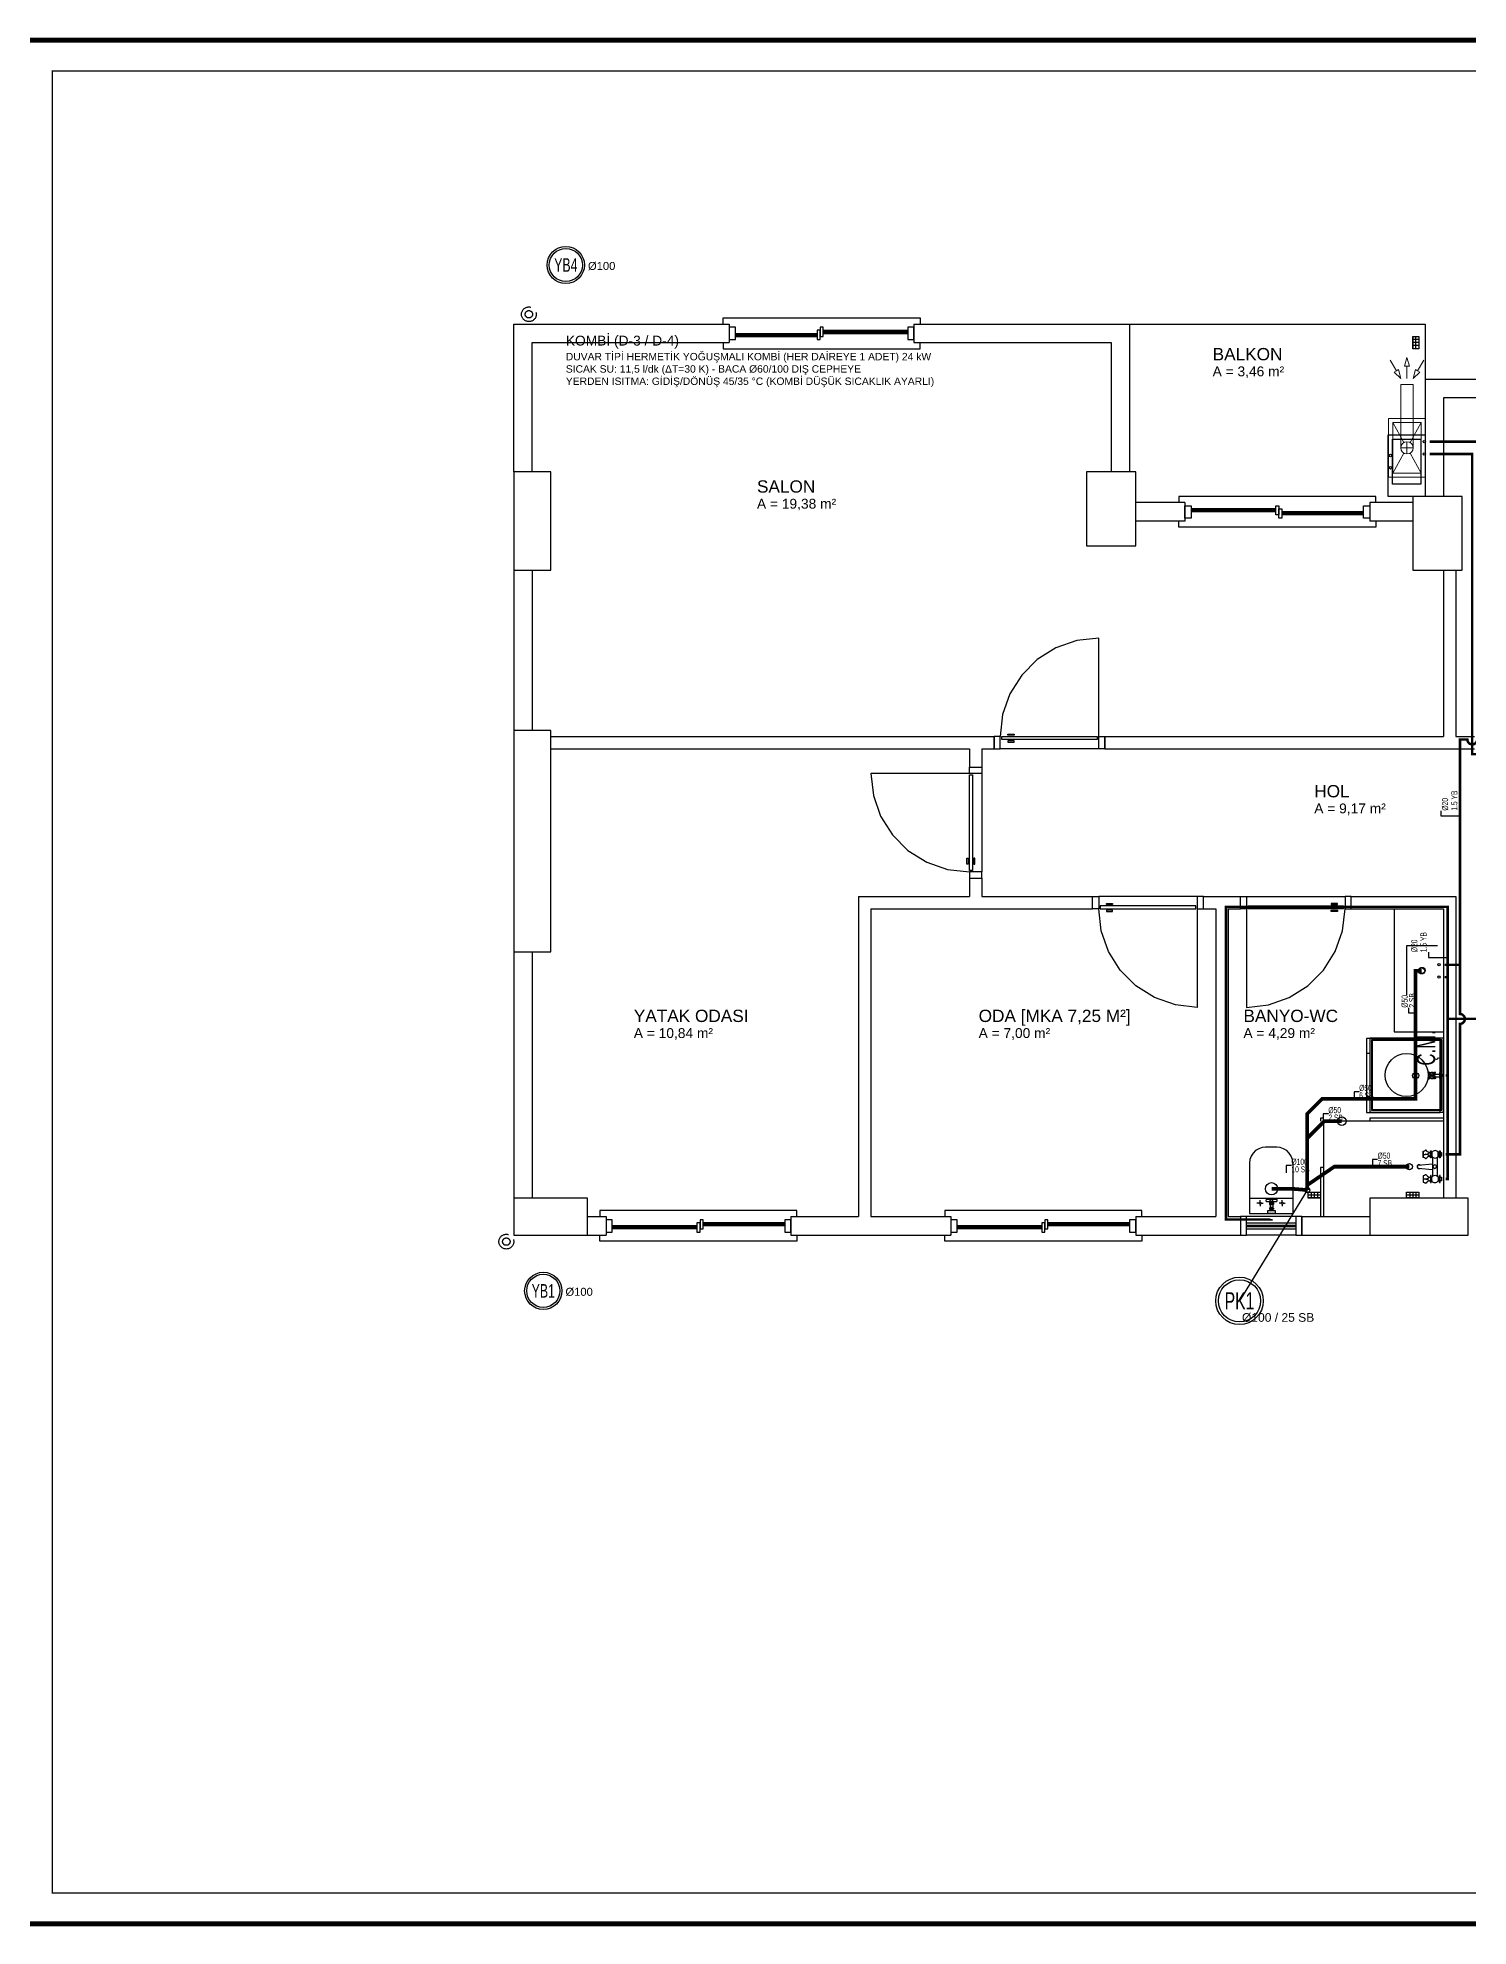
# Model space of a CAD drawing. Header units: centimetres. Extents: x -3952 to 22702, y 13298 to 16732.
# Drawn here: x 10213 to 11375, y 15028 to 16562 of the extents above; entities that cross this region are included whole.
import ezdxf
from ezdxf.enums import TextEntityAlignment as Align

# ---------------------------------------------------------------- set-up
doc = ezdxf.new("R2010")
doc.units = ezdxf.units.CM
for name, pattern in [('BASMA HATTI', [31, 25, -6]), ('DASHED', [18, 12, -6]), ('PIS', [38, 30, -8]), ('YAGMUR HATTI', [36, 30, -6])]:
    doc.linetypes.add(name, pattern=pattern)
for name, color, linetype in [('MD-YUK-BIRIMI', 7, 'Continuous'), ('MIMARI', 8, 'CONTINUOUS'), ('MIMARI-KOLON', 8, 'CONTINUOUS'), ('MIMARI-TEFRIS', 9, 'CONTINUOUS'), ('MIMARI-YAZI', 8, 'CONTINUOUS'), ('MTY-CIHAZ', 135, 'CONTINUOUS'), ('MTY-PAFTA', 7, 'CONTINUOUS'), ('MTY-PIS-SU-BORUSU', 6, 'PIS'), ('MTY-PISSU-CAP', 211, 'CONTINUOUS'), ('MTY-PISSU-KOLON', 211, 'DASHED'), ('MTY-PISSU-KOLONNO', 211, 'CONTINUOUS'), ('MTY-SICAKSU-BORU', 1, 'BASMA HATTI'), ('MTY-SOGUKSU-BORU', 5, 'CONTINUOUS'), ('MTY-TEFRIS', 15, 'CONTINUOUS'), ('MTY-TEMIZSU-CAP', 101, 'CONTINUOUS'), ('MTY-YAGMUR-BORUSU', 3, 'YAGMUR HATTI'), ('MTY-YAGMUR-BORUSU-CAP', 3, 'CONTINUOUS'), ('MTY-YAGMURSU-KOLON NO', 7, 'CONTINUOUS'), ('MTY-YUK-BIRIMI', 7, 'CONTINUOUS')]:
    doc.layers.add(name, color=color, linetype=linetype)
doc.layers.add('ROTAS-PAFTA-SINIRI', color=8, linetype='Continuous', plot=False)
doc.styles.add('ANOTATIVO', font='arial.ttf')
doc.styles.add('MTY_CAP', font='wturkce.SHX', dxfattribs={"width": 0.65, "height": 20})
doc.styles.add('MTYCAPLT', font='arial.ttf', dxfattribs={"width": 0.65, "height": 1})
doc.styles.add('ROTAS', font='arial.ttf')

# ---------------------------------------------------------------- blocks, each defined once
blk = doc.blocks.new('ROTAS_PAFTA')
blk.add_lwpolyline([(0, 0), (1, 0), (1, 1), (0, 1)], close=True)
blk = doc.blocks.new('KLOZET1')
at = {"layer": 'MTY-TEFRIS', "color": 15}
blk.add_lwpolyline([(-3.9, 11.4, 0.414214), (-4.5, 10.8), (-4.5, 10.3, 0.414214), (-3.9, 9.7), (3.9, 9.7, 0.414214), (4.5, 10.3), (4.5, 10.8, 0.414214), (3.9, 11.4)], format="xyb", close=True, dxfattribs=at)
for points in [[(3, 0), (-3, 0), (-3, 2.3), (3, 2.3)], [(-0.8, 11.5), (0.8, 11.5), (0.8, 12), (-0.8, 12)], [(-0.8, 8.9), (0.8, 8.9), (0.8, 9.7), (-0.8, 9.7)]]:
    blk.add_lwpolyline(points, close=True, dxfattribs=at)
for points in [[(-1.6, 8.6), (-1.6, 7.5)], [(-1.6, 4.4), (-1.6, 3.4)], [(-1.3, 3.2), (-1.3, 2.3), (1.4, 2.3), (1.4, 3.2)], [(-1.2, 7.2), (-1.2, 4.8)], [(1.1, 8.9), (-1.1, 8.9)], [(-1.1, 7.3), (1.1, 7.3)], [(1.1, 4.7), (-1.1, 4.7)], [(-1.1, 3.1), (1.1, 3.1)], [(-0.5, 8.6), (-0.5, 7.5)], [(-0.5, 4.4), (-0.5, 3.4)], [(0.6, 8.6), (0.6, 7.5)], [(0.6, 4.4), (0.6, 3.4)], [(1.3, 4.8), (1.3, 5.2), (1.3, 7.2)], [(1.7, 8.6), (1.7, 7.5)], [(1.7, 4.4), (1.7, 3.4)]]:
    blk.add_lwpolyline(points, dxfattribs=at)
at = {"layer": 'MTY-TEFRIS', "color": 15, "elevation": 0}
for points in [[(-1, 10.3), (-1, 10.8, -0.414214), (-0.4, 11.4)], [(1, 10.3), (1, 10.8, 0.414214), (0.4, 11.4)]]:
    blk.add_lwpolyline(points, format="xyb", dxfattribs=at)
at = {"layer": 'MTY-TEFRIS', "color": 6}
blk.add_circle((0, 20), 5, dxfattribs=at)
at = {"layer": 'MTY-TEFRIS', "color": 15}
for centre, radius, start, end in [((-1.1, 8.1), 0.734, 41.7592, 138.241), ((-1.1, 8), 0.734, 221.7593, 318.2408), ((-1.1, 4), 0.734, 41.7592, 138.241), ((-1.1, 3.8), 0.734, 221.7593, 318.2408), ((-0.4, 10.3, 0), 0.641, 179.9998, 270.0001), ((0, 8.1), 0.734, 41.7592, 138.241), ((0, 8), 0.734, 221.7593, 318.2408), ((0, 4), 0.734, 41.7592, 138.241), ((0, 3.8), 0.734, 221.7593, 318.2408), ((0.4, 10.3, 0), 0.641, 270.0001, 0), ((1.1, 8.1), 0.734, 41.7592, 138.241), ((1.1, 8), 0.734, 221.7593, 318.2408), ((1.1, 4), 0.734, 41.7592, 138.241), ((1.1, 3.8), 0.734, 221.7593, 318.2408)]:
    blk.add_arc(centre, radius, start, end, dxfattribs=at)
at = {"layer": 'MD-YUK-BIRIMI', "color": 6, "style": 'MTYCAPLT', "width": 0.65}
for tag, p in [('PSCP_001', (-1.3, 24.5)), ('PS_001', (-0.6, 19.5))]:
    blk.add_attdef(tag, p, '', height=1, dxfattribs=at)
at = {"layer": 'MD-YUK-BIRIMI', "color": 3, "style": 'MTYCAPLT', "width": 0.65}
for tag, p in [('SOCP_001', (-1.3, 1.8)), ('SO_001', (-0.7, -0.5))]:
    blk.add_attdef(tag, p, '', height=1, dxfattribs=at)
blk = doc.blocks.new('DUS TEKNESI1')
at = {"layer": 'MTY-TEFRIS'}
for points in [[(0, 18.4), (-0.6, 18.4, 0.391322), (-1.3, 17.8), (-2.2, 6.3)], [(0, 18.4), (0.6, 18.4, -0.391322), (1.3, 17.8), (2.2, 6.3)], [(-10, 13.9), (-10, 12.2, -0.146062), (-11.3, 8.9, 0.113221), (-13.3, 11.5, -0.416893), (-13.3, 12)], [(-6.7, 12, -0.17585), (-7.5, 13.9), (-12.5, 13.9, -0.17585), (-13.3, 12)], [(-12.8, 0.5), (-12.8, 0), (-10, 0), (-7.2, 0), (-7.2, 0.5, 0.153746), (-12.8, 0.5), (-10, 0.5), (-7.2, 0.5)], [(-8.6, 6.9, -0.601952), (-8.6, 1.6), (-8.6, 0.8)], [(6.7, 12, 0.17585), (7.5, 13.9), (12.5, 13.9, 0.17585), (13.3, 12)], [(8.6, 6.9, 0.601952), (8.6, 1.6), (11.4, 1.6, 0.601952), (11.4, 6.9)], [(12.8, 0.5), (12.8, 0), (10, 0), (7.2, 0), (7.2, 0.5, -0.153746), (12.8, 0.5), (10, 0.5), (7.2, 0.5)], [(10, 13.9), (10, 12.2, 0.146062), (11.3, 8.9, -0.113221), (13.3, 11.5)]]:
    blk.add_lwpolyline(points, format="xyb", dxfattribs=at)
for points in [[(-12.8, 7.5), (-10, 7.5), (-7.2, 7.5), (-7.2, 8), (-10, 8), (-12.8, 8)], [(-8.6, 0), (-8.6, -1), (-11.4, -1), (-11.4, 0)], [(12.8, 7.5), (10, 7.5), (7.2, 7.5), (7.2, 8), (10, 8), (12.8, 8)], [(11.4, 0), (11.4, -1), (8.6, -1), (8.6, 0)]]:
    blk.add_lwpolyline(points, close=True, dxfattribs=at)
for points in [[(-11.6, 9.5), (-11.6, 8)], [(-11.4, 7.5), (-11.4, 6.9), (-8.6, 6.9)], [(-8.6, 1.6), (-11.4, 1.6), (-11.4, 0.8)], [(-8.6, 7.5), (-8.6, 6.9)], [(-8.4, 9.5), (-8.4, 8)], [(7.8, 6.3), (-7.8, 6.3)], [(-7.8, 2.3), (7.8, 2.3)], [(8.4, 9.5), (8.4, 8)], [(11.4, 7.5), (11.4, 6.9), (8.6, 6.9)], [(8.6, 7.5), (8.6, 6.9)], [(8.6, 1.6), (8.6, 0.8)], [(11.4, 1.6), (11.4, 0.8)], [(11.6, 9.5), (11.6, 8)]]:
    blk.add_lwpolyline(points, dxfattribs=at)
at = {"layer": 'MTY-TEFRIS', "color": 6}
blk.add_circle((0, 25), 2.5, dxfattribs=at)
at = {"layer": 'MTY-TEFRIS'}
for centre, radius, start, end in [((0, 17.2), 1.6, 330.6975, 209.3026), ((-10, 4.3), 2.96, 117.9084, 242.0919), ((-10, 2.2), 11.8, 79.4131, 100.5868), ((-3.8, 12.8), 6.25, 185.208, 218.4476), ((-2, 5.9), 7.27, 130.2551, 156.0938), ((-6.9, 11.7), 0.344, 310.5655, 41.0891), ((0, 4.3), 1.37, 90.0002, 270.0001), ((0, 4.3), 1.37, 270.0001, 90.0002), ((6.9, 11.7), 0.344, 138.9108, 229.4346), ((2, 5.9), 7.27, 23.9063, 49.7447), ((10, 2.2), 11.8, 79.4131, 100.5868), ((3.8, 12.8), 6.25, 321.5525, 354.7921), ((13.1, 11.7), 0.344, 310.5655, 41.0891)]:
    blk.add_arc(centre, radius, start, end, dxfattribs=at)
at = {"layer": 'MD-YUK-BIRIMI', "color": 6, "style": 'MTYCAPLT', "width": 0.65}
for tag, p in [('PSCP_001', (-1.3, 27)), ('PS_001', (-0.6, 24.5))]:
    blk.add_attdef(tag, p, '', height=1, dxfattribs=at)
at = {"layer": 'MD-YUK-BIRIMI', "color": 3, "style": 'MTYCAPLT', "width": 0.65}
for tag, p in [('SO_001', (-10.7, -0.5)), ('SOCP_001', (-11.3, -1.5))]:
    blk.add_attdef(tag, p, '', height=1, dxfattribs=at)
at = {"layer": 'MD-YUK-BIRIMI', "color": 1, "style": 'MTYCAPLT', "width": 0.65}
for tag, p in [('SC_001', (9.4, -0.5)), ('SCCP_001', (8.7, -1.5))]:
    blk.add_attdef(tag, p, '', height=1, dxfattribs=at)
blk = doc.blocks.new('LAVABO1')
at = {"layer": 'MTY-TEFRIS', "color": 6}
blk.add_circle((0, 15), 2.5, dxfattribs=at)
at = {"layer": 'MTY-TEFRIS', "color": 3, "ltscale": 10}
blk.add_circle((-5, 1), 1, dxfattribs=at)
at = {"layer": 'MTY-TEFRIS', "color": 1, "ltscale": 10}
blk.add_circle((5, 1), 1, dxfattribs=at)
at = {"layer": 'MD-YUK-BIRIMI', "color": 6, "style": 'MTYCAPLT', "width": 0.65}
for tag, p in [('PSCP_001', (-1.3, 17)), ('PS_001', (-0.6, 14.5))]:
    blk.add_attdef(tag, p, '', height=1, dxfattribs=at)
at = {"layer": 'MD-YUK-BIRIMI', "color": 3, "style": 'MTYCAPLT', "width": 0.65}
for tag, p in [('SOCP_001', (-6.3, -0.5)), ('SO_001', (-5.7, 0.5))]:
    blk.add_attdef(tag, p, '', height=1, dxfattribs=at)
at = {"layer": 'MD-YUK-BIRIMI', "color": 1, "style": 'MTYCAPLT', "width": 0.65}
for tag, p in [('SCCP_001', (3.7, -0.5)), ('SC_001', (4.4, 0.5))]:
    blk.add_attdef(tag, p, '', height=1, dxfattribs=at)
blk = doc.blocks.new('CAMASIR MAKINASI1')
at = {"layer": 'MTY-TEFRIS'}
for p, q in [((-0.9, 0), (-0.9, -1.5)), ((-0.9, -1.5), (1.1, -1.5)), ((1.1, -1.5), (1.1, 0))]:
    blk.add_line(p, q, dxfattribs=at)
for points in [[(-30, 0), (30, 0), (30, 60), (-30, 60)], [(2.5, 0.4), (2.5, 0), (-2.5, 0), (-2.5, 0.4)]]:
    blk.add_lwpolyline(points, close=True, dxfattribs=at)
for points in [[(-1.8, 8.2, 0.414214), (-1.4, 8.2), (-1.3, 8.2, 0.414214), (-1.3, 8.7), (-2.1, 9.4, 0.414214), (-2.5, 9.4), (-2.6, 9.3, 0.414214), (-2.6, 8.9)], [(-1.8, 5.3, -0.414214), (-1.4, 5.3), (-1.3, 5.2, -0.414214), (-1.3, 4.8), (-2.1, 4, -0.414214), (-2.5, 4), (-2.6, 4.1, -0.414214), (-2.6, 4.6)], [(1.5, 8.7, 0.414214), (1.5, 8.2), (1.6, 8.2, 0.414214), (2, 8.2), (2.8, 8.9, 0.414214), (2.8, 9.3), (2.7, 9.4, 0.414214), (2.3, 9.4)], [(1.5, 4.8, -0.414214), (1.5, 5.2), (1.6, 5.3, -0.414214), (2, 5.3), (2.8, 4.6, -0.414214), (2.8, 4.1), (2.7, 4, -0.414214), (2.3, 4)]]:
    blk.add_lwpolyline(points, format="xyb", close=True, dxfattribs=at)
for points in [[(-1.5, 8.1), (-1.1, 7.7)], [(-1.5, 5.3), (-1.1, 5.7)], [(-1.3, 8.3), (-0.9, 7.9)], [(-1.3, 5.2), (-0.9, 5.6)], [(-0.9, 4.4), (-0.9, 0.4)], [(1.5, 8.3), (1.1, 7.9)], [(1.5, 5.2), (1.1, 5.6)], [(1.1, 4.4), (1.1, 0.4)], [(1.6, 8.1), (1.3, 7.7)], [(1.6, 5.3), (1.3, 5.7)]]:
    blk.add_lwpolyline(points, dxfattribs=at)
at = {"layer": 'MTY-TEFRIS', "color": 6}
blk.add_circle((0, 20), 2.5, dxfattribs=at)
at = {"layer": 'MTY-TEFRIS'}
for radius in [1.54, 0.581]:
    blk.add_circle((0.1, 6.7), radius, dxfattribs=at)
for start, end in [(143.134, 216.8657), (53.1342, 126.866), (233.1342, 306.8659), (323.1339, 36.8659)]:
    blk.add_arc((0.1, 6.7), 2.51, start, end, dxfattribs=at)
at = {"layer": 'MD-YUK-BIRIMI', "color": 6, "style": 'MTYCAPLT', "width": 0.65}
for tag, p in [('PSCP_001', (-1.3, 22)), ('PS_001', (-0.6, 19.5))]:
    blk.add_attdef(tag, p, '', height=1, dxfattribs=at)
at = {"layer": 'MD-YUK-BIRIMI', "color": 3, "style": 'MTYCAPLT', "width": 0.65}
for tag, p in [('SO_001', (-0.7, -0.5)), ('SOCP_001', (-1.2, -2))]:
    blk.add_attdef(tag, p, '', height=1, dxfattribs=at)
at = {"layer": 'MTY-TEFRIS', "color": 15, "style": 'MTYCAPLT', "width": 0.65}
blk.add_text('Ç.M.', height=15, dxfattribs=at).set_placement((8.1, 11.6), align=Align.MIDDLE_LEFT)
blk = doc.blocks.new('YER SUZGECI DN501')
at = {"layer": 'MTY-TEFRIS', "color": 6}
blk.add_circle((0, 0), 3.5, dxfattribs=at)
at = {"layer": 'MD-YUK-BIRIMI', "color": 6, "style": 'MTYCAPLT', "width": 0.65}
for tag, p in [('PSCP_001', (-1.3, 0.7)), ('PS_001', (-0.6, -0.5))]:
    blk.add_attdef(tag, p, '', height=1, dxfattribs=at)
blk = doc.blocks.new('KOMBI1')
at = {"layer": 'MTY-TEFRIS', "color": 1, "lineweight": 20, "ltscale": 40}
for p, q in [((19.5, 17.5), (3.4, 26.6)), ((23.9, 20), (23.9, 10)), ((44.4, 26.6), (28.2, 17.5)), ((19.5, 12.5), (3.4, 3.4)), ((18.9, 15), (28.9, 15)), ((44.4, 3.4), (28.2, 12.5))]:
    blk.add_line(p, q, dxfattribs=at)
at = {"layer": 'MTY-TEFRIS', "color": 7, "lineweight": 20, "ltscale": 40}
for p, q in [((23.9, 20), (75.3, 20)), ((75.3, 20), (75.3, 10)), ((85.4, 25.3), (80.3, 20)), ((87.4, 21.8), (80.3, 20)), ((86.4, 23.6), (85.4, 25.3)), ((95, 28.6), (86.4, 23.6)), ((86.4, 23.6), (87.4, 21.8)), ((90.3, 15), (90.3, 17)), ((90.3, 17), (97.3, 15)), ((23.9, 10), (75.3, 10)), ((80.3, 15), (90.3, 15)), ((87.4, 8.2), (80.3, 10)), ((85.4, 4.7), (80.3, 10)), ((86.4, 6.5), (85.4, 4.7)), ((86.4, 6.5), (87.4, 8.2)), ((95, 1.4), (86.4, 6.5)), ((90.3, 15), (90.3, 13)), ((90.3, 13), (97.3, 15))]:
    blk.add_line(p, q, dxfattribs=at)
blk.add_lwpolyline([(0, 0), (47.8, 0), (47.8, 30), (0, 30)], close=True, dxfattribs=at)
at = {"layer": 'MTY-TEFRIS', "color": 1, "lineweight": 20, "ltscale": 40}
blk.add_lwpolyline([(3.4, 3.4), (44.4, 3.4), (44.4, 26.6), (3.4, 26.6)], close=True, dxfattribs=at)
at = {"layer": 'MTY-TEFRIS', "color": 7, "lineweight": 20, "ltscale": 40}
blk.add_circle((23.9, 15), 5, dxfattribs=at)
at = {"layer": 'MTY-TEFRIS', "color": 3, "ltscale": 10}
blk.add_circle((18.9, 1), 1, dxfattribs=at)
at = {"layer": 'MTY-TEFRIS', "color": 1, "ltscale": 10}
blk.add_circle((28.9, 1), 1, dxfattribs=at)
at = {"layer": 'MD-YUK-BIRIMI', "color": 3, "style": 'MTYCAPLT', "width": 0.65}
for tag, p in [('SOCP_001', (17.6, -0.5)), ('SO_001', (18.2, 0.5))]:
    blk.add_attdef(tag, p, '', height=1, dxfattribs=at)
at = {"layer": 'MD-YUK-BIRIMI', "color": 1, "style": 'MTYCAPLT', "width": 0.65}
for tag, p in [('SCCP_001', (27.6, -0.5)), ('SC_001', (28.3, 0.5))]:
    blk.add_attdef(tag, p, '', height=1, dxfattribs=at)
blk = doc.blocks.new('MTY-PIS SU CAP SB')
at = {"layer": 'MTY-PISSU-CAP'}
for p, q in [((0.83, 1.17), (0, 1.17)), ((0, 1.17), (0, 0))]:
    blk.add_line(p, q, dxfattribs=at)
at = {"layer": 'MTY-PISSU-CAP', "style": 'MTY_CAP', "width": 0.65}
blk.add_attdef('PSCP_001', (0.83, 1.29), '', height=1, dxfattribs=at)
at = {"layer": 'MTY-YUK-BIRIMI', "color": 211, "style": 'MTY_CAP', "width": 0.65}
blk.add_attdef('PS_001', (0.83, 0.07), '', height=1, dxfattribs=at)
blk = doc.blocks.new('MTY-PIS SU KOLON')
at = {"layer": 'MTY-PISSU-KOLON', "linetype": 'Continuous', "lineweight": -3}
blk.add_hatch(color=256, dxfattribs=at).paths.add_polyline_path([(-2.7, -0.1, 0.848135), (0, -0.1, -0.848135), (2.7, -0.1, 0.414214), (0, 2.6, 0.414214)])
blk.add_circle((0, 0), 3.5, dxfattribs=at)
blk = doc.blocks.new('MTY-KOLON NO PIS SU')
at = {"color": 6, "linetype": 'Continuous', "ltscale": 100}
blk.add_circle((0, 0), 27.5, dxfattribs=at)
at = {"color": 7, "linetype": 'Continuous', "ltscale": 100}
blk.add_circle((0, 0), 24.5, dxfattribs=at)
at = {"style": 'ANOTATIVO', "width": 0.65}
blk.add_attdef('K', text='', height=20, dxfattribs=at).set_placement((0, 0), align=Align.MIDDLE_CENTER)
blk = doc.blocks.new('MTY-TEMIZ SU CAP MB')
at = {"layer": 'MTY-TEMIZSU-CAP'}
for p, q in [((0.83, 3.1), (0, 3.1)), ((0, 3.1), (0, 0))]:
    blk.add_line(p, q, dxfattribs=at)
at = {"layer": 'MTY-TEMIZSU-CAP', "style": 'MTY_CAP', "width": 0.65}
for tag, p in [('SOCP_001', (0.83, 4.92)), ('SCCP_001', (0.83, 1.92))]:
    blk.add_attdef(tag, p, '', height=1, dxfattribs=at)
at = {"layer": 'MTY-YUK-BIRIMI', "color": 101, "style": 'MTY_CAP', "width": 0.65}
for tag, p in [('SO_001', (0.83, 3.42)), ('SC_001', (0.83, 0.42))]:
    blk.add_attdef(tag, p, '', height=1, dxfattribs=at)
blk = doc.blocks.new('MTY-KOLON NO YAGMUR')
at = {"layer": 'MTY-YAGMURSU-KOLON NO', "linetype": 'Continuous', "ltscale": 100}
blk.add_circle((0, 0), 27.5, dxfattribs=at)
at = {"layer": 'MTY-YAGMURSU-KOLON NO', "color": 7, "linetype": 'Continuous', "ltscale": 100}
blk.add_circle((0, 0), 24.5, dxfattribs=at)
at = {"style": 'ANOTATIVO', "width": 0.65}
blk.add_attdef('K', text='', height=20, dxfattribs=at).set_placement((0, 0), align=Align.MIDDLE_CENTER)

msp = doc.modelspace()

# ---------------------------------------------------------------- linework, layer by layer
at = {"layer": 'MIMARI'}
for p, q in [((10599.7, 16209.4), (10599.7, 16329.4)), ((10599.7, 16329.4), (10774.7, 16329.4)), ((10774.7, 16329.4), (10774.7, 16314.4)), ((10779.7, 16321.9), (10846, 16321.9)), ((10851, 16324.4), (10919.7, 16324.4)), ((10851, 16323.4), (10919.7, 16323.4)), ((10851, 16322.9), (10919.7, 16322.9)), ((10851, 16321.9), (10919.7, 16321.9)), ((10924.7, 16329.4), (11099.7, 16329.4)), ((10924.7, 16329.4), (10924.7, 16314.4)), ((11099.7, 16329.4), (11099.7, 16209.4)), ((10614.7, 16209.4), (10614.7, 16314.4)), ((10614.7, 16314.4), (10774.7, 16314.4)), ((10779.7, 16320.9), (10846, 16320.9)), ((10779.7, 16320.4), (10846, 16320.4)), ((10779.7, 16319.4), (10846, 16319.4)), ((10924.7, 16314.4), (11084.7, 16314.4)), ((11084.7, 16314.4), (11084.7, 16209.4)), ((11334.5, 16316.9), (11330, 16316.9)), ((11334.5, 16314.4), (11330, 16314.4)), ((11334.5, 16311.9), (11330, 16311.9)), ((11332.2, 16309.4), (11332.2, 16319.4)), ((11334.5, 16319.4), (11334.5, 16309.4)), ((11454.7, 16284.4), (11339.7, 16284.4)), ((11339.7, 16284.4), (11339.7, 16189.4)), ((11454.7, 16269.4), (11354.7, 16269.4)), ((11354.7, 16269.4), (11354.7, 16189.4)), ((11144.7, 16184.4), (11104.7, 16184.4)), ((11144.7, 16184.4), (11144.7, 16169.4)), ((11329.7, 16184.4), (11294.7, 16184.4)), ((11294.7, 16184.4), (11294.7, 16169.4)), ((11144.7, 16169.4), (11104.7, 16169.4)), ((11218.5, 16179.4), (11149.7, 16179.4)), ((11218.5, 16178.4), (11149.7, 16178.4)), ((11218.5, 16177.9), (11149.7, 16177.9)), ((11218.5, 16176.9), (11149.7, 16176.9)), ((11289.7, 16176.9), (11223.5, 16176.9)), ((11289.7, 16175.9), (11223.5, 16175.9)), ((11289.7, 16175.4), (11223.5, 16175.4)), ((11289.7, 16174.4), (11223.5, 16174.4)), ((11329.7, 16169.4), (11294.7, 16169.4)), ((10599.7, 16129.4), (10599.7, 15999.4)), ((10614.7, 16129.4), (10614.7, 15999.4)), ((11354.7, 16129.4), (11354.7, 15994.4)), ((11364.7, 16129.4), (11364.7, 15994.4)), ((11074.7, 15994.4), (11074.7, 16074.4)), ((10629.7, 15994.4), (10989.7, 15994.4)), ((10629.7, 15984.4), (10969.7, 15984.4)), ((10969.7, 15984.4), (10969.7, 15969.4)), ((10979.7, 15984.4), (10989.7, 15984.4)), ((10979.7, 15984.4), (10979.7, 15969.4)), ((10989.7, 15984.4), (10989.7, 15994.4)), ((11074.7, 15984.4), (10994.7, 15984.4)), ((11079.7, 15994.4), (11354.7, 15994.4)), ((11079.7, 15984.4), (11079.7, 15994.4)), ((11079.7, 15984.4), (11379.7, 15984.4)), ((11364.7, 15994.4), (11379.7, 15994.4)), ((10969.7, 15969.4), (10979.7, 15969.4)), ((10969.7, 15964.4), (10889.7, 15964.4)), ((10979.7, 15964.4), (10979.7, 15884.4)), ((10969.7, 15879.4), (10969.7, 15864.4)), ((10969.7, 15879.4), (10979.7, 15879.4)), ((10979.7, 15879.4), (10979.7, 15864.4)), ((10879.7, 15864.4), (10969.7, 15864.4)), ((10879.7, 15864.4), (10879.7, 15604.4)), ((10979.7, 15864.4), (11069.7, 15864.4)), ((11069.7, 15854.4), (11069.7, 15864.4)), ((11154.7, 15864.4), (11074.7, 15864.4)), ((11159.7, 15864.4), (11189.7, 15864.4)), ((11159.7, 15854.4), (11159.7, 15864.4)), ((11189.7, 15854.4), (11189.7, 15864.4)), ((11194.7, 15864.4), (11274.7, 15864.4)), ((11279.7, 15864.4), (11364.7, 15864.4)), ((11279.7, 15854.4), (11279.7, 15864.4)), ((11364.7, 15864.4), (11364.7, 15619.4)), ((10889.7, 15854.4), (11069.7, 15854.4)), ((10889.7, 15854.4), (10889.7, 15604.4)), ((11154.7, 15854.4), (11154.7, 15774.4)), ((11159.7, 15854.4), (11169.7, 15854.4)), ((11169.7, 15854.4), (11169.7, 15604.4)), ((11179.7, 15854.4), (11189.7, 15854.4)), ((11179.7, 15854.4), (11179.7, 15604.4)), ((11194.7, 15854.4), (11194.7, 15774.4)), ((11279.7, 15854.4), (11354.7, 15854.4)), ((11354.7, 15854.4), (11354.7, 15619.4)), ((10599.7, 15819.4), (10599.7, 15619.4)), ((10614.7, 15819.4), (10614.7, 15619.4)), ((11244.7, 15624.2), (11254.7, 15624.2)), ((11254.7, 15621.9), (11244.7, 15621.9)), ((11247.2, 15624.2), (11247.2, 15619.7)), ((11249.7, 15624.2), (11249.7, 15619.7)), ((11252.2, 15624.2), (11252.2, 15619.7)), ((11324.7, 15624.2), (11334.7, 15624.2)), ((11334.7, 15621.9), (11324.7, 15621.9)), ((11327.2, 15624.2), (11327.2, 15619.7)), ((11329.7, 15624.2), (11329.7, 15619.7)), ((11332.2, 15624.2), (11332.2, 15619.7)), ((10659.7, 15604.4), (10674.7, 15604.4)), ((10674.7, 15604.4), (10674.7, 15589.4)), ((10824.7, 15604.4), (10879.7, 15604.4)), ((10824.7, 15604.4), (10824.7, 15589.4)), ((10889.7, 15604.4), (10954.7, 15604.4)), ((10954.7, 15604.4), (10954.7, 15589.4)), ((11104.7, 15604.4), (11169.7, 15604.4)), ((11104.7, 15604.4), (11104.7, 15589.4)), ((11179.7, 15604.4), (11189.7, 15604.4)), ((11189.7, 15604.4), (11189.7, 15589.4)), ((11234.7, 15604.4), (11194.7, 15604.4)), ((11239.7, 15604.4), (11294.7, 15604.4)), ((11239.7, 15604.4), (11239.7, 15589.4)), ((10659.7, 15589.4), (10674.7, 15589.4)), ((10748.5, 15596.9), (10679.7, 15596.9)), ((10748.5, 15595.9), (10679.7, 15595.9)), ((10748.5, 15595.4), (10679.7, 15595.4)), ((10748.5, 15594.4), (10679.7, 15594.4)), ((10819.7, 15599.4), (10753.5, 15599.4)), ((10819.7, 15598.4), (10753.5, 15598.4)), ((10819.7, 15597.9), (10753.5, 15597.9)), ((10819.7, 15596.9), (10753.5, 15596.9)), ((10824.7, 15589.4), (10954.7, 15589.4)), ((11028.5, 15596.9), (10959.7, 15596.9)), ((11028.5, 15595.9), (10959.7, 15595.9)), ((11028.5, 15595.4), (10959.7, 15595.4)), ((11028.5, 15594.4), (10959.7, 15594.4)), ((11099.7, 15599.4), (11033.5, 15599.4)), ((11099.7, 15598.4), (11033.5, 15598.4)), ((11099.7, 15597.9), (11033.5, 15597.9)), ((11099.7, 15596.9), (11033.5, 15596.9)), ((11104.7, 15589.4), (11189.7, 15589.4)), ((11194.7, 15599.4), (11234.7, 15599.4)), ((11194.7, 15597.4), (11234.7, 15597.4)), ((11194.7, 15596.4), (11234.7, 15596.4)), ((11194.7, 15594.4), (11234.7, 15594.4)), ((11234.7, 15589.4), (11194.7, 15589.4)), ((11239.7, 15589.4), (11294.7, 15589.4))]:
    msp.add_line(p, q, dxfattribs=at)
for points in [[(10769.7, 16329.4), (10769.7, 16334.4), (10929.7, 16334.4), (10929.7, 16329.4)], [(10774.7, 16326.9), (10774.7, 16316.9), (10779.7, 16316.9), (10779.7, 16326.9), (10774.7, 16326.9)], [(10846, 16324.4), (10846, 16316.9), (10848.5, 16316.9), (10848.5, 16324.4), (10846, 16324.4)], [(10848.5, 16326.9), (10848.5, 16319.4), (10851, 16319.4), (10851, 16326.9), (10848.5, 16326.9)], [(10919.7, 16326.9), (10919.7, 16316.9), (10924.7, 16316.9), (10924.7, 16326.9), (10919.7, 16326.9)], [(11099.7, 16329.4), (11339.7, 16329.4), (11339.7, 16284.4)], [(10769.7, 16314.4), (10769.7, 16309.4), (10929.7, 16309.4), (10929.7, 16314.4)], [(11334.7, 16309.4), (11329.7, 16309.4), (11329.7, 16319.4), (11334.7, 16319.4), (11334.7, 16309.4)], [(11330, 16309.4), (11330, 16319.4)], [(11309.7, 16239.4), (11339.7, 16239.4), (11339.7, 16189.4), (11309.7, 16189.4), (11309.7, 16239.4)], [(11313.2, 16235.9), (11336.2, 16235.9), (11336.2, 16199.4), (11313.2, 16199.4), (11313.2, 16235.9)], [(11299.7, 16184.4), (11299.7, 16189.4), (11139.7, 16189.4), (11139.7, 16184.4)], [(11299.7, 16169.4), (11299.7, 16164.4), (11139.7, 16164.4), (11139.7, 16169.4)], [(11149.7, 16181.9), (11149.7, 16171.9), (11144.7, 16171.9), (11144.7, 16181.9), (11149.7, 16181.9)], [(11221, 16181.9), (11221, 16174.4), (11218.5, 16174.4), (11218.5, 16181.9), (11221, 16181.9)], [(11223.5, 16179.4), (11223.5, 16171.9), (11221, 16171.9), (11221, 16179.4), (11223.5, 16179.4)], [(11294.7, 16181.9), (11294.7, 16171.9), (11289.7, 16171.9), (11289.7, 16181.9), (11294.7, 16181.9)], [(11074.7, 16074.4), (11056.9, 16072.4), (11040, 16066.5), (11024.8, 16057), (11012.2, 16044.3), (11002.6, 16029.1), (10996.7, 16012.2), (10994.7, 15994.4)], [(10599.7, 15999.4), (10599.7, 15819.4), (10629.7, 15819.4), (10629.7, 15999.4), (10599.7, 15999.4)], [(10989.7, 15994.4), (10989.7, 15984.4), (10994.7, 15984.4), (10994.7, 15994.4), (10989.7, 15994.4)], [(11073.5, 15991.9), (10996, 15991.9), (10996, 15994.4), (11073.5, 15994.4), (11073.5, 15991.9)], [(11006, 15996.4), (11006, 15995.4), (11001, 15995.4), (11001, 15996.4), (11006, 15996.4)], [(11006, 15989.9), (11006, 15990.9), (11001, 15990.9), (11001, 15989.9), (11006, 15989.9)], [(11079.7, 15994.4), (11079.7, 15984.4), (11074.7, 15984.4), (11074.7, 15994.4), (11079.7, 15994.4)], [(10969.7, 15969.4), (10979.7, 15969.4), (10979.7, 15964.4), (10969.7, 15964.4), (10969.7, 15969.4)], [(10889.7, 15964.4), (10891.7, 15946.6), (10897.6, 15929.7), (10907.2, 15914.6), (10919.8, 15901.9), (10935, 15892.4), (10951.9, 15886.4), (10969.7, 15884.4)], [(10972.2, 15963.2), (10972.2, 15885.7), (10969.7, 15885.7), (10969.7, 15963.2), (10972.2, 15963.2)], [(10967.7, 15895.7), (10968.7, 15895.7), (10968.7, 15890.7), (10967.7, 15890.7), (10967.7, 15895.7)], [(10974.2, 15895.7), (10973.2, 15895.7), (10973.2, 15890.7), (10974.2, 15890.7), (10974.2, 15895.7)], [(10969.7, 15879.4), (10979.7, 15879.4), (10979.7, 15884.4), (10969.7, 15884.4), (10969.7, 15879.4)], [(11069.7, 15854.4), (11069.7, 15864.4), (11074.7, 15864.4), (11074.7, 15854.4), (11069.7, 15854.4)], [(11159.7, 15854.4), (11159.7, 15864.4), (11154.7, 15864.4), (11154.7, 15854.4), (11159.7, 15854.4)], [(11189.7, 15854.4), (11189.7, 15864.4), (11194.7, 15864.4), (11194.7, 15854.4), (11189.7, 15854.4)], [(11279.7, 15854.4), (11279.7, 15864.4), (11274.7, 15864.4), (11274.7, 15854.4), (11279.7, 15854.4)], [(11154.7, 15774.4), (11136.9, 15776.4), (11120, 15782.4), (11104.8, 15791.9), (11092.2, 15804.6), (11082.6, 15819.7), (11076.7, 15836.6), (11074.7, 15854.4)], [(11153.5, 15856.9), (11076, 15856.9), (11076, 15854.4), (11153.5, 15854.4), (11153.5, 15856.9)], [(11086, 15858.9), (11086, 15857.9), (11081, 15857.9), (11081, 15858.9), (11086, 15858.9)], [(11086, 15852.4), (11086, 15853.4), (11081, 15853.4), (11081, 15852.4), (11086, 15852.4)], [(11194.7, 15774.4), (11212.5, 15776.4), (11229.4, 15782.4), (11244.6, 15791.9), (11257.3, 15804.6), (11266.8, 15819.7), (11272.7, 15836.6), (11274.7, 15854.4)], [(11196, 15856.9), (11273.5, 15856.9), (11273.5, 15854.4), (11196, 15854.4), (11196, 15856.9)], [(11263.5, 15858.9), (11263.5, 15857.9), (11268.5, 15857.9), (11268.5, 15858.9), (11263.5, 15858.9)], [(11263.5, 15852.4), (11263.5, 15853.4), (11268.5, 15853.4), (11268.5, 15852.4), (11263.5, 15852.4)], [(11254.7, 15624.4), (11254.7, 15619.4), (11244.7, 15619.4), (11244.7, 15624.4), (11254.7, 15624.4)], [(11254.7, 15619.7), (11244.7, 15619.7)], [(11334.7, 15624.4), (11334.7, 15619.4), (11324.7, 15619.4), (11324.7, 15624.4), (11334.7, 15624.4)], [(11334.7, 15619.7), (11324.7, 15619.7)], [(10829.7, 15604.4), (10829.7, 15609.4), (10669.7, 15609.4), (10669.7, 15604.4)], [(10679.7, 15591.9), (10679.7, 15601.9), (10674.7, 15601.9), (10674.7, 15591.9), (10679.7, 15591.9)], [(10753.5, 15594.4), (10753.5, 15601.9), (10751, 15601.9), (10751, 15594.4), (10753.5, 15594.4)], [(10824.7, 15591.9), (10824.7, 15601.9), (10819.7, 15601.9), (10819.7, 15591.9), (10824.7, 15591.9)], [(11109.7, 15604.4), (11109.7, 15609.4), (10949.7, 15609.4), (10949.7, 15604.4)], [(10959.7, 15591.9), (10959.7, 15601.9), (10954.7, 15601.9), (10954.7, 15591.9), (10959.7, 15591.9)], [(11033.5, 15594.4), (11033.5, 15601.9), (11031, 15601.9), (11031, 15594.4), (11033.5, 15594.4)], [(11104.7, 15591.9), (11104.7, 15601.9), (11099.7, 15601.9), (11099.7, 15591.9), (11104.7, 15591.9)], [(11189.7, 15604.4), (11189.7, 15589.4), (11194.7, 15589.4), (11194.7, 15604.4), (11189.7, 15604.4)], [(11234.7, 15604.4), (11234.7, 15589.4), (11239.7, 15589.4), (11239.7, 15604.4), (11234.7, 15604.4)], [(10829.7, 15589.4), (10829.7, 15584.4), (10669.7, 15584.4), (10669.7, 15589.4)], [(10751, 15591.9), (10751, 15599.4), (10748.5, 15599.4), (10748.5, 15591.9), (10751, 15591.9)], [(11109.7, 15589.4), (11109.7, 15584.4), (10949.7, 15584.4), (10949.7, 15589.4)], [(11031, 15591.9), (11031, 15599.4), (11028.5, 15599.4), (11028.5, 15591.9), (11031, 15591.9)]]:
    msp.add_lwpolyline(points, dxfattribs=at)
for centre in [(11311.5, 16222.7), (11311.5, 16212.7)]:
    msp.add_circle(centre, 1, dxfattribs=at)
at = {"layer": 'MIMARI-KOLON'}
for points in [[(10599.7, 16209.4), (10599.7, 16129.4), (10629.7, 16129.4), (10629.7, 16209.4), (10599.7, 16209.4)], [(11064.7, 16209.4), (11064.7, 16149.4), (11104.7, 16149.4), (11104.7, 16209.4), (11064.7, 16209.4)], [(11329.7, 16189.4), (11329.7, 16129.4), (11369.7, 16129.4), (11369.7, 16189.4), (11329.7, 16189.4)], [(10599.7, 15619.4), (10599.7, 15589.4), (10659.7, 15589.4), (10659.7, 15619.4), (10599.7, 15619.4)], [(11294.7, 15619.4), (11294.7, 15589.4), (11374.7, 15589.4), (11374.7, 15619.4), (11294.7, 15619.4)]]:
    msp.add_lwpolyline(points, dxfattribs=at)
at = {"layer": 'MIMARI-TEFRIS'}
for p, q in [((11197.2, 15647.9), (11197.2, 15606.9)), ((11219.2, 15660.9), (11210.2, 15660.9)), ((11232.2, 15647.9), (11232.2, 15606.9)), ((11197.2, 15619.4), (11232.2, 15619.4)), ((11205.7, 15616.2), (11205.7, 15617.9)), ((11223.7, 15616.2), (11223.7, 15617.9)), ((11197.2, 15606.9), (11232.2, 15606.9)), ((11205, 15615.4), (11203.2, 15615.4)), ((11205.7, 15614.7), (11205.7, 15612.9)), ((11206.5, 15615.4), (11208.2, 15615.4)), ((11223, 15615.4), (11221.2, 15615.4)), ((11223.7, 15614.7), (11223.7, 15612.9)), ((11224.5, 15615.4), (11226.2, 15615.4))]:
    msp.add_line(p, q, dxfattribs=at)
for points in [[(11314.7, 15854.4), (11314.7, 15754.4), (11354.7, 15754.4)], [(11349.7, 15824.4), (11324.7, 15824.4), (11324.7, 15784.4)], [(11294.7, 15689.4), (11354.7, 15689.4), (11354.7, 15749.4), (11294.7, 15749.4), (11294.7, 15689.4)], [(11296.2, 15690.9), (11353.2, 15690.9), (11353.2, 15747.9), (11296.2, 15747.9), (11296.2, 15690.9)], [(11296.7, 15691.4), (11352.7, 15691.4), (11352.7, 15747.4), (11296.7, 15747.4), (11296.7, 15691.4)], [(11294.7, 15736.9), (11292.2, 15736.9), (11292.2, 15701.9), (11294.7, 15701.9)], [(11257.2, 15684.4), (11254.7, 15684.4), (11254.7, 15681.9)], [(11354.7, 15681.9), (11257.2, 15681.9), (11257.2, 15604.4)], [(11354.7, 15684.4), (11294.7, 15684.4), (11294.7, 15681.9)], [(11210.2, 15660.9), (11207.3, 15660.6), (11204.6, 15659.6), (11202.1, 15658.1), (11200, 15656), (11198.5, 15653.6), (11197.5, 15650.8), (11197.2, 15647.9)], [(11232.2, 15647.9), (11231.9, 15650.8), (11230.9, 15653.6), (11229.4, 15656), (11227.3, 15658.1), (11224.8, 15659.6), (11222.1, 15660.6), (11219.2, 15660.9)], [(11257.2, 15644.4), (11254.7, 15644.4), (11254.7, 15604.4)]]:
    msp.add_lwpolyline(points, dxfattribs=at)
for centre, radius in [((11337.2, 15804.4), 2.5), ((11324.7, 15719.4), 17.5), ((11205.7, 15615.4), 0.75), ((11223.7, 15615.4), 0.75)]:
    msp.add_circle(centre, radius, dxfattribs=at)
at = {"layer": 'MTY-PAFTA'}
for points, const_width in [([(10200, 15030), (13600, 15030), (13600, 16560), (10200, 16560)], 4), ([(10225, 15055), (13575, 15055), (13575, 16535), (10225, 16535)], 1)]:
    msp.add_lwpolyline(points, close=True, dxfattribs=dict(at, const_width=const_width))
at = {"layer": 'MTY-PIS-SU-BORUSU', "const_width": 3}
for points in [[(11337, 15804), (11332, 15804), (11332, 15719), (11332, 15719)], [(11332, 15719), (11332, 15719), (11332, 15700), (11256, 15700), (11244, 15688), (11244, 15626)], [(11272, 15682), (11258, 15682), (11244, 15668)], [(11327, 15645), (11266, 15645), (11244, 15630)], [(11215, 15627), (11232, 15627), (11244, 15626)]]:
    msp.add_lwpolyline(points, dxfattribs=at)
at = {"layer": 'MTY-PISSU-KOLONNO'}
msp.add_line((11244, 15626), (11189, 15536), dxfattribs=at)
at = {"layer": 'MTY-SICAKSU-BORU', "const_width": 2}
for points in [[(11343.5, 16233.9), (11384, 16233.9), (11384, 15992), (11602, 15992), (11602, 15983.5)], [(11384, 15992), (11382, 15992), (11381.9, 15991), (11381.5, 15990), (11380.8, 15989.2), (11380, 15988.5), (11379, 15988.1), (11378, 15988), (11377, 15988.1), (11376, 15988.5), (11375.2, 15989.2), (11374.5, 15990), (11374.1, 15991), (11374, 15992), (11368, 15992), (11368, 15809), (11355.5, 15809)], [(11368, 15809), (11368, 15769), (11369, 15768.9), (11370, 15768.5), (11370.8, 15767.8), (11371.5, 15767), (11371.9, 15766), (11372, 15765), (11371.9, 15764), (11371.5, 15763), (11370.8, 15762.2), (11370, 15761.5), (11369, 15761.1), (11368, 15761), (11368, 15655), (11356.5, 15655)]]:
    msp.add_lwpolyline(points, dxfattribs=at)
at = {"layer": 'MTY-SOGUKSU-BORU', "const_width": 2}
for points in [[(11477, 15980), (11378, 15980), (11378, 16223.9), (11343.5, 16223.9)], [(11358, 15799), (11358, 15856), (11178, 15856), (11178, 15602), (11215, 15602), (11215, 15602.5)], [(11358, 15765), (11358, 15799), (11355.5, 15799)], [(11358, 15765), (11358, 15719), (11356.5, 15719)], [(11556, 15758), (11556, 15765), (11482, 15765), (11358, 15765)], [(11358, 15719), (11358, 15635), (11356.5, 15635)]]:
    msp.add_lwpolyline(points, dxfattribs=at)
at = {"layer": 'MTY-YAGMUR-BORUSU'}
for centre, radius in [((10612, 16337.4), 6), ((10612, 16337.4), 3), ((10593.7, 15584.1), 6), ((10593.7, 15584.1), 3)]:
    msp.add_circle(centre, radius, dxfattribs=at)

# ---------------------------------------------------------------- block references
at = {"layer": 'MTY-PISSU-KOLONNO'}
ref = msp.add_blockref('MTY-KOLON NO YAGMUR', (10642, 16377.4), dxfattribs=dict(at, xscale=0.55, yscale=0.55))
ref.add_attrib('K', 'YB4', dxfattribs={"height": 11, "style": 'ANOTATIVO', "width": 0.65}).set_placement((10642, 16377.4), align=Align.MIDDLE_CENTER)
ref = msp.add_blockref('MTY-KOLON NO YAGMUR', (10623.7, 15544.1), dxfattribs=dict(at, xscale=0.55, yscale=0.55))
ref.add_attrib('K', 'YB1', dxfattribs={"height": 11, "style": 'ANOTATIVO', "width": 0.65}).set_placement((10623.7, 15544.1), align=Align.MIDDLE_CENTER)
ref = msp.add_blockref('MTY-KOLON NO PIS SU', (11189, 15536), dxfattribs=dict(at, xscale=0.7, yscale=0.7))
ref.add_attrib('K', 'PK1', dxfattribs={"height": 14, "style": 'ANOTATIVO', "width": 0.65}).set_placement((11189, 15536), align=Align.MIDDLE_CENTER)
at = {"layer": 'MTY-TEFRIS', "rotation": 90}
for name, p in [('KOMBI1', (11340, 16205)), ('LAVABO1', (11352, 15804)), ('CAMASIR MAKINASI1', (11352, 15719)), ('DUS TEKNESI1', (11352, 15645))]:
    msp.add_blockref(name, p, dxfattribs=at)
at = {"layer": 'MTY-TEFRIS'}
ref = msp.add_blockref('MTY-TEMIZ SU CAP MB', (11368, 15930), dxfattribs=dict(at, xscale=5, yscale=5, rotation=90))
ref.add_attrib('SCCP_001', 'Ø20', (11358.4, 15934.2), dxfattribs={"layer": 'MTY-TEMIZSU-CAP', "height": 5, "rotation": 90, "style": 'MTY_CAP', "width": 0.65})
ref.add_attrib('SC_001', '1.5 YB', (11365.9, 15934.2), dxfattribs={"layer": 'MTY-YUK-BIRIMI', "color": 101, "height": 5, "rotation": 90, "style": 'MTY_CAP', "width": 0.65})
ref = msp.add_blockref('MTY-TEMIZ SU CAP MB', (11358, 15815), dxfattribs=dict(at, xscale=5, yscale=5, rotation=90))
ref.add_attrib('SO_001', '1.5 YB', (11340.9, 15819.2), dxfattribs={"layer": 'MTY-YUK-BIRIMI', "color": 101, "height": 5, "rotation": 90, "style": 'MTY_CAP', "width": 0.65})
ref.add_attrib('SOCP_001', 'Ø20', (11333.4, 15819.2), dxfattribs={"layer": 'MTY-TEMIZSU-CAP', "height": 5, "rotation": 90, "style": 'MTY_CAP', "width": 0.65})
at = {"layer": 'MTY-TEFRIS', "xscale": 5, "yscale": 5, "rotation": 90}
msp.add_blockref('MTY-PIS SU CAP SB', (11332, 15770), dxfattribs=at).add_auto_attribs({'PSCP_001': 'Ø50', 'PS_001': '2 SB'})
at = {"layer": 'MTY-TEFRIS', "xscale": 5, "yscale": 5}
for p, values in [((11282, 15700), {'PSCP_001': 'Ø50', 'PS_001': '6 SB'}), ((11257, 15682), {'PSCP_001': 'Ø50', 'PS_001': '2 SB'}), ((11227, 15640), {'PSCP_001': 'Ø100', 'PS_001': '10 SB'}), ((11297, 15645), {'PSCP_001': 'Ø50', 'PS_001': '7 SB'})]:
    msp.add_blockref('MTY-PIS SU CAP SB', p, dxfattribs=at).add_auto_attribs(values)
at = {"layer": 'MTY-TEFRIS'}
for name, p in [('YER SUZGECI DN501', (11272, 15682)), ('KLOZET1', (11215, 15607))]:
    msp.add_blockref(name, p, dxfattribs=at)
at = {"layer": 'MTY-TEFRIS', "xscale": 0.6, "yscale": 0.6}
msp.add_blockref('MTY-PIS SU KOLON', (11244, 15626), dxfattribs=at)
at = {"layer": 'ROTAS-PAFTA-SINIRI', "xscale": 3400, "yscale": 1530}
msp.add_blockref('ROTAS_PAFTA', (10200, 15030), dxfattribs=at)

# ---------------------------------------------------------------- texts
at = {"layer": 'MIMARI-YAZI', "style": 'ROTAS'}
for s, height, p in [('BALKON', 10, (11167.2, 16300)), ('A = 3,46 m²', 8, (11167.2, 16287)), ('SALON', 10, (10797.2, 16192.5)), ('A = 19,38 m²', 8, (10797.2, 16179.5)), ('HOL', 10, (11249.7, 15945)), ('A = 9,17 m²', 8, (11249.7, 15932)), ('YATAK ODASI', 10, (10697.2, 15762.5)), ('ODA [MKA 7,25 M²]', 10, (10977.2, 15762.5)), ('BANYO-WC', 10, (11192.2, 15762.5)), ('A = 10,84 m²', 8, (10697.2, 15749.5)), ('A = 7,00 m²', 8, (10977.2, 15749.5)), ('A = 4,29 m²', 8, (11192.2, 15749.5))]:
    msp.add_text(s, height=height, dxfattribs=at).set_placement(p)
at = {"layer": 'MTY-CIHAZ', "style": 'ROTAS'}
for s, height, p in [('KOMBİ (D-3 / D-4)', 8, (10642, 16312)), ('DUVAR TİPİ HERMETİK YOĞUŞMALI KOMBİ (HER DAİREYE 1 ADET) 24 kW', 6, (10642, 16300)), ('SICAK SU: 11,5 l/dk (ΔT=30 K) - BACA Ø60/100 DIŞ CEPHEYE', 6, (10642, 16290)), ('YERDEN ISITMA: GİDİŞ/DÖNÜŞ 45/35 °C (KOMBİ DÜŞÜK SICAKLIK AYARLI)', 6, (10642, 16280))]:
    msp.add_text(s, height=height, dxfattribs=at).set_placement(p)
at = {"layer": 'MTY-PISSU-CAP', "style": 'ROTAS'}
msp.add_text('Ø100 / 25 SB', height=7, dxfattribs=at).set_placement((11191, 15519))
at = {"layer": 'MTY-YAGMUR-BORUSU-CAP', "style": 'ROTAS'}
for p in [(10660, 16373.4), (10641.7, 15540.1)]:
    msp.add_text('Ø100', height=6.5, dxfattribs=at).set_placement(p)

doc.saveas('drawing.dxf')
